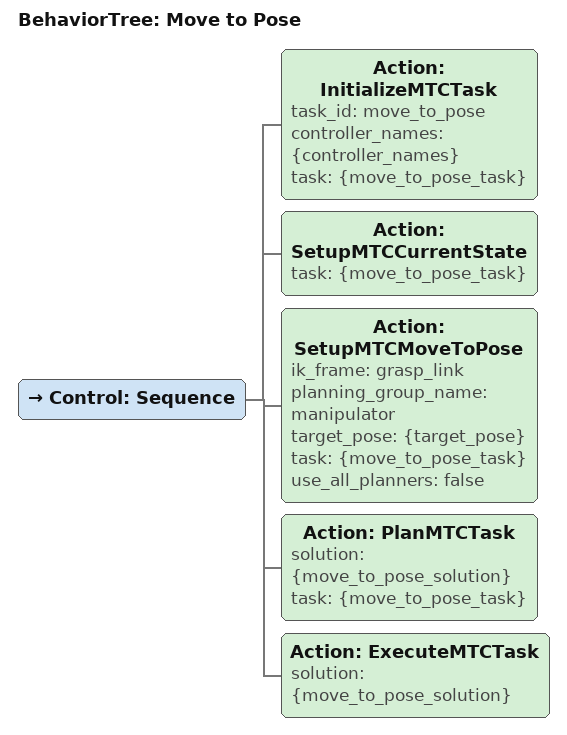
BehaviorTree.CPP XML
<?xml version='1.0' encoding='UTF-8'?>
<root BTCPP_format="4" main_tree_to_execute="Move to Pose">
  <BehaviorTree ID="Move to Pose" _description="Uses inverse kinematics to move the robot to a set gripper position">
    <Control ID="Sequence">
      <Action ID="InitializeMTCTask" task_id="move_to_pose" controller_names="{controller_names}" task="{move_to_pose_task}"/>
      <Action ID="SetupMTCCurrentState" task="{move_to_pose_task}"/>
      <Action ID="SetupMTCMoveToPose" ik_frame="grasp_link" planning_group_name="manipulator" target_pose="{target_pose}" task="{move_to_pose_task}" use_all_planners="false"/>
      <Action ID="PlanMTCTask" solution="{move_to_pose_solution}" task="{move_to_pose_task}"/>
      <Action ID="ExecuteMTCTask" solution="{move_to_pose_solution}"/>
    </Control>
  </BehaviorTree>
</root>
